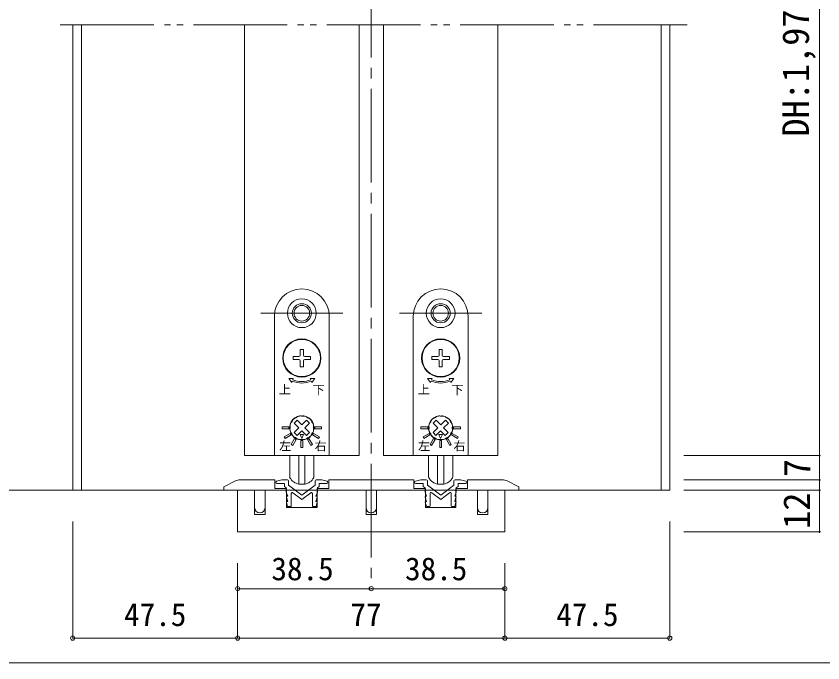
# Model space of a CAD drawing. Units: millimetres on the paper, enlarged 10 times, with parts at other scales. Extents: x -1985 to 2015, y -1370 to 1400.
# Drawn here: x -1111 to -336, y -52 to 568 of the extents above; entities that cross this region are included whole.
import ezdxf
from ezdxf.enums import TextEntityAlignment as Align

# ---------------------------------------------------------------- set-up
doc = ezdxf.new("R2010")
doc.units = ezdxf.units.MM
doc.header["$LTSCALE"] = 10
doc.header["$PDMODE"] = 32
doc.header["$PDSIZE"] = 4
for name, pattern in [('CHAIN2', [12, 9, -1, 1, -1]), ('DOUBLE_CHAIN2', [12.8, 9, -1, 0.6, -0.6, 0.6, -1]), ('USER1', [19.05, 12.7, -6.35])]:
    doc.linetypes.add(name, pattern=pattern)
for name, color, linetype, lineweight in [('1-1_0', 7, 'Continuous', 20), ('2-0_18', 7, 'Continuous', 20), ('2-1', 7, 'Continuous', 18)]:
    doc.layers.add(name, color=color, linetype=linetype, lineweight=lineweight)
doc.styles.add('ＭＳ ゴシック', font='')
doc.styles.get('ＭＳ ゴシック').set_extended_font_data('MS Gothic')

msp = doc.modelspace()

# ---------------------------------------------------------------- linework, layer by layer
at = {"layer": '1-1_0'}
msp.add_lwpolyline([(395, -52.5), (-1935, -52.5), (-1935, 1350)], dxfattribs=at)
msp.add_lwpolyline([(395, -52.5), (-1935, -52.5), (-1935, 1350)], dxfattribs=at)
at = {"layer": '2-0_18', "color": 4, "linetype": 'CHAIN2', "lineweight": 9}
msp.add_line((-770, 1098.66), (-770, 18.69), dxfattribs=at)
at = {"layer": '2-0_18', "linetype": 'DOUBLE_CHAIN2'}
msp.add_line((-466.67, 560.09), (-1073.33, 560.09), dxfattribs=at)
at = {"layer": '2-0_18'}
for p, q in [((-895.97, 123.18), (-862.5, 123.18)), ((-861.67, 120.85), (-861.67, 121.05)), ((-855.77, 123.16), (-860.88, 122.02)), ((-860.67, 119.85), (-857.22, 119.85)), ((-857.22, 119.85), (-853.33, 119.85)), ((-855.56, 123.18), (-850.44, 123.18)), ((-853.33, 116.93), (-851.67, 115.68)), ((-849.44, 122.18), (-849.44, 118.18)), ((-849.44, 118.18), (-836.67, 108.6)), ((-836.67, 108.6), (-823.89, 118.18)), ((-823.89, 122.18), (-823.89, 118.18)), ((-817.78, 123.18), (-822.89, 123.18)), ((-820, 116.93), (-821.67, 115.68)), ((-816.11, 119.85), (-820, 119.85)), ((-820, 116.93), (-820, 119.85)), ((-817.56, 123.16), (-812.45, 122.02)), ((-812.67, 119.85), (-816.11, 119.85)), ((-811.67, 121.05), (-811.67, 120.85)), ((-810.83, 123.18), (-737.23, 123.18)), ((-729.17, 123.18), (-802.77, 123.18)), ((-728.33, 121.05), (-728.33, 120.85)), ((-722.44, 123.16), (-727.55, 122.02)), ((-727.33, 119.85), (-723.89, 119.85)), ((-723.89, 119.85), (-720, 119.85)), ((-722.22, 123.18), (-717.11, 123.18)), ((-720, 116.93), (-720, 119.85)), ((-720, 116.93), (-718.33, 115.68)), ((-716.11, 122.18), (-716.11, 118.18)), ((-703.33, 108.6), (-716.11, 118.18)), ((-690.56, 118.18), (-703.33, 108.6)), ((-690.56, 122.18), (-690.56, 118.18)), ((-684.44, 123.18), (-689.56, 123.18)), ((-686.67, 116.93), (-688.33, 115.68)), ((-682.78, 119.85), (-686.67, 119.85)), ((-684.23, 123.16), (-679.12, 122.02)), ((-679.33, 119.85), (-682.78, 119.85)), ((-678.33, 120.85), (-678.33, 121.05)), ((-644.03, 123.18), (-677.5, 123.18)), ((-898.33, 113.18), (-911.67, 113.18)), ((-882, 113.18), (-898.33, 113.18)), ((-898.33, 73.18), (-898.33, 113.18)), ((-882, 113.18), (-882, 89.85)), ((-851.33, 113.18), (-872, 113.18)), ((-851.67, 111.64), (-851.67, 115.68)), ((-851.62, 111.4), (-850.18, 107.55)), ((-846.83, 98.21), (-846.83, 110.06)), ((-836.67, 104.43), (-845.23, 110.86)), ((-836.67, 104.43), (-828.1, 110.86)), ((-826.5, 98.18), (-826.5, 110.06)), ((-821.71, 111.4), (-823.17, 107.51)), ((-822, 113.18), (-775, 113.18)), ((-770, 113.18), (-822, 113.18)), ((-821.67, 111.64), (-821.67, 115.68)), ((-718, 113.18), (-770, 113.18)), ((-765, 113.18), (-718, 113.18)), ((-765, 113.18), (-765, 89.85)), ((-718.33, 111.64), (-718.33, 115.68)), ((-718.29, 111.4), (-716.83, 107.51)), ((-713.5, 98.18), (-713.5, 110.06)), ((-703.33, 104.43), (-711.9, 110.86)), ((-703.33, 104.43), (-694.77, 110.86)), ((-693.17, 98.21), (-693.17, 110.06)), ((-688.38, 111.4), (-689.82, 107.55)), ((-688.67, 113.18), (-668, 113.18)), ((-688.33, 111.64), (-688.33, 115.68)), ((-658, 113.18), (-641.67, 113.18)), ((-658, 113.18), (-658, 89.85)), ((-641.67, 113.18), (-628.33, 113.18)), ((-641.67, 73.18), (-641.67, 113.18)), ((-851.38, 106.69), (-850.13, 102.55)), ((-850.28, 98.02), (-851.38, 101.69)), ((-850.74, 107.55), (-850.18, 107.55)), ((-850.74, 102.55), (-850.13, 102.55)), ((-822.56, 107.51), (-823.17, 107.51)), ((-821.92, 106.66), (-823.17, 102.51)), ((-822.56, 102.51), (-823.17, 102.51)), ((-823.02, 97.99), (-821.92, 101.66)), ((-718.08, 106.66), (-716.83, 102.51)), ((-716.98, 97.99), (-718.08, 101.66)), ((-717.44, 107.51), (-716.83, 107.51)), ((-717.44, 102.51), (-716.83, 102.51)), ((-688.62, 106.69), (-689.87, 102.55)), ((-689.26, 102.55), (-689.87, 102.55)), ((-689.26, 107.55), (-689.82, 107.55)), ((-689.72, 98.02), (-688.62, 101.69)), ((-849.64, 97.55), (-847.5, 97.55)), ((-823.66, 97.51), (-825.83, 97.51)), ((-716.34, 97.51), (-714.17, 97.51)), ((-690.36, 97.55), (-692.5, 97.55)), ((-770, 73.18), (-898.33, 73.18)), ((-733.33, 73.18), (-898.33, 73.18)), ((-806.67, 73.18), (-641.67, 73.18)), ((-770, 73.18), (-641.67, 73.18))]:
    msp.add_line(p, q, dxfattribs=at)
at = {"layer": '2-0_18', "color": 4, "lineweight": 9}
for p, q in [((-339.51, 113.18), (-339.51, 73.18)), ((-1056.67, -28.76), (-1056.67, 83.18)), ((-898.33, 18.69), (-898.33, 43.18)), ((-898.33, 18.69), (-770, 18.69)), ((-898.33, -28.76), (-898.33, 18.69)), ((-770, 18.69), (-641.67, 18.69)), ((-898.33, -28.76), (-1056.67, -28.76))]:
    msp.add_line(p, q, dxfattribs=at)
at = {"layer": '2-0_18'}
for points in [[(-911.67, 113.18), (-911.67, 116.51), (-900.44, 122.13)], [(-862.5, 123.18), (-862.5, 114.85), (-851.33, 114.85), (-851.33, 96.51), (-822, 96.51), (-822, 114.85)], [(-853.33, 116.93), (-853.33, 118.6), (-853.33, 119.85)], [(-821.96, 114.85), (-810.83, 114.85), (-810.83, 123.18)], [(-718.04, 114.85), (-729.17, 114.85), (-729.17, 123.18)], [(-677.5, 123.18), (-677.5, 114.85), (-688.67, 114.85), (-688.67, 96.51), (-718, 96.51), (-718, 114.85)], [(-686.67, 116.93), (-686.67, 118.6), (-686.67, 119.85)], [(-628.33, 113.18), (-628.33, 116.51), (-639.56, 122.13)], [(-872, 113.18), (-872, 89.85), (-882, 89.85)], [(-820, 113.18), (-806.67, 113.18), (-790.33, 113.18)], [(-775, 113.18), (-775, 89.85), (-765, 89.85)], [(-720, 113.18), (-733.33, 113.18), (-749.67, 113.18)], [(-668, 113.18), (-668, 89.85), (-658, 89.85)]]:
    msp.add_lwpolyline(points, dxfattribs=at)
at = {"layer": '2-0_18', "color": 4, "lineweight": 9}
for points in [[(-641.67, -28.76), (-483.33, -28.76), (-483.33, 83.18)], [(-898.33, -28.76), (-641.67, -28.76), (-641.67, 18.69), (-641.67, 43.18)]]:
    msp.add_lwpolyline(points, dxfattribs=at)
at = {"layer": '2-0_18'}
for centre, radius, start, end in [((-895.97, 113.18), 10, 90, 116.56505), ((-860.67, 121.05), 1, 102.52881, 180), ((-860.67, 120.85), 1, 180, 270), ((-855.56, 122.18), 1, 90, 102.52881), ((-855.56, 122.18), 1, 90, 102.52881), ((-855.56, 122.18), 1, 90, 102.52881), ((-855.56, 122.18), 1, 90, 102.52881), ((-850.44, 122.18), 1, 0, 90), ((-822.89, 122.18), 1, 90, 180), ((-817.78, 122.18), 1, 77.47119, 90), ((-812.67, 120.85), 1, 270, 0), ((-812.67, 121.05), 1, 0, 77.47119), ((-727.33, 121.05), 1, 102.52881, 180), ((-727.33, 120.85), 1, 180, 270), ((-722.22, 122.18), 1, 90, 102.52881), ((-717.11, 122.18), 1, 0, 90), ((-689.56, 122.18), 1, 90, 180), ((-684.44, 122.18), 1, 77.47119, 90), ((-684.44, 122.18), 1, 77.47119, 90), ((-684.44, 122.18), 1, 77.47119, 90), ((-684.44, 122.18), 1, 77.47119, 90), ((-679.33, 120.85), 1, 270, 0), ((-679.33, 121.05), 1, 0, 77.47119), ((-644.03, 113.18), 10, 63.43495, 90), ((-851, 111.64), 0.667, 180, 200.55605), ((-851, 111.64), 0.667, 180, 200.55605), ((-851, 111.64), 0.667, 180, 200.55605), ((-851, 111.64), 0.667, 180, 200.55605), ((-845.83, 110.06), 1, 53.1301, 180), ((-827.5, 110.06), 1, 0, 126.8699), ((-822.33, 111.64), 0.667, 339.44395, 0), ((-822.33, 111.64), 0.667, 339.44395, 0), ((-822.33, 111.64), 0.667, 339.44395, 0), ((-717.67, 111.64), 0.667, 180, 200.55605), ((-717.67, 111.64), 0.667, 180, 200.55605), ((-717.67, 111.64), 0.667, 180, 200.55605), ((-712.5, 110.06), 1, 53.1301, 180), ((-694.17, 110.06), 1, 0, 126.8699), ((-689, 111.64), 0.667, 339.44395, 0), ((-689, 111.64), 0.667, 339.44395, 0), ((-689, 111.64), 0.667, 339.44395, 0), ((-689, 111.64), 0.667, 339.44395, 0), ((-850.74, 106.88), 0.667, 90, 196.69924), ((-850.74, 101.88), 0.667, 90, 196.69924), ((-822.56, 106.85), 0.667, 343.30076, 90), ((-822.56, 101.85), 0.667, 343.30076, 90), ((-717.44, 106.85), 0.667, 90, 196.69924), ((-717.44, 101.85), 0.667, 90, 196.69924), ((-689.26, 106.88), 0.667, 343.30076, 90), ((-689.26, 101.88), 0.667, 343.30076, 90), ((-877, 96.51), 5, 180, 0), ((-849.64, 98.21), 0.667, 196.69924, 270), ((-847.5, 98.21), 0.667, 270, 0), ((-825.83, 98.18), 0.667, 180, 270), ((-823.66, 98.18), 0.667, 270, 343.30076), ((-770, 96.51), 5, 180, 0), ((-716.34, 98.18), 0.667, 196.69924, 270), ((-714.17, 98.18), 0.667, 270, 0), ((-692.5, 98.21), 0.667, 180, 270), ((-690.36, 98.21), 0.667, 270, 343.30076), ((-663, 96.51), 5, 180, 0)]:
    msp.add_arc(centre, radius, start, end, dxfattribs=at)
at = {"layer": '2-0_18', "color": 4}
for p in [(-898.33, 18.69), (-770, 18.69), (-641.67, 18.69), (-1056.67, -28.76), (-898.33, -28.76), (-641.67, -28.76), (-483.33, -28.76)]:
    msp.add_point(p, dxfattribs=at)
at = {"layer": '2-1', "lineweight": 20}
for p, q in [((-1056.67, 560.09), (-1056.67, 113.18)), ((-1048.33, 560.09), (-1048.33, 113.18)), ((-891.67, 560.09), (-891.67, 146.51)), ((-781.67, 560.09), (-781.67, 146.51)), ((-758.33, 560.09), (-758.33, 146.51)), ((-648.33, 560.09), (-648.33, 146.51)), ((-491.67, 560.09), (-491.67, 113.18)), ((-483.33, 560.09), (-483.33, 113.18)), ((-891.67, 146.51), (-781.67, 146.51)), ((-758.33, 146.51), (-648.33, 146.51)), ((-1056.67, 113.18), (-483.33, 113.18))]:
    msp.add_line(p, q, dxfattribs=at)
at = {"layer": '2-1', "color": 2, "linetype": 'USER1'}
for p, q in [((-876.17, 283.18), (-797.17, 283.18)), ((-742.83, 283.18), (-663.83, 283.18))]:
    msp.add_line(p, q, dxfattribs=at)
at = {"layer": '2-1'}
for p, q in [((-863, 280.18), (-863, 146.51)), ((-810.33, 146.51), (-810.33, 280.18)), ((-729.67, 280.18), (-729.67, 146.51)), ((-677, 146.51), (-677, 280.18)), ((-835.17, 248.51), (-838.17, 248.51)), ((-838.17, 243.01), (-838.17, 248.51)), ((-835.17, 243.01), (-835.17, 248.51)), ((-701.83, 248.51), (-704.83, 248.51)), ((-704.83, 243.01), (-704.83, 248.51)), ((-701.83, 243.01), (-701.83, 248.51)), ((-828.33, 241.68), (-833.83, 241.68)), ((-828.33, 241.68), (-828.33, 238.68)), ((-695, 241.68), (-700.5, 241.68)), ((-695, 241.68), (-695, 238.68)), ((-839.5, 238.68), (-845, 238.68)), ((-838.17, 231.85), (-838.17, 237.35)), ((-835.17, 231.85), (-835.17, 237.35)), ((-828.33, 238.68), (-833.83, 238.68)), ((-706.17, 238.68), (-711.67, 238.68)), ((-704.83, 231.85), (-704.83, 237.35)), ((-701.83, 231.85), (-701.83, 237.35)), ((-695, 238.68), (-700.5, 238.68)), ((-835.17, 231.85), (-838.17, 231.85)), ((-701.83, 231.85), (-704.83, 231.85)), ((-836.63, 176.01), (-832.1, 180.43)), ((-703.3, 176.01), (-698.77, 180.43)), ((-844.03, 168.79), (-839.49, 173.22)), ((-839.49, 173.22), (-843.92, 177.75)), ((-710.69, 168.79), (-706.16, 173.22)), ((-706.16, 173.22), (-710.58, 177.75)), ((-841.23, 165.93), (-844.03, 168.79)), ((-841.23, 165.93), (-836.7, 170.35)), ((-832.28, 165.82), (-836.7, 170.35)), ((-829.42, 168.61), (-832.28, 165.82)), ((-707.9, 165.93), (-710.69, 168.79)), ((-707.9, 165.93), (-703.37, 170.35)), ((-698.94, 165.82), (-703.37, 170.35)), ((-696.08, 168.61), (-698.94, 165.82)), ((-863, 146.51), (-810.33, 146.51)), ((-848.33, 126.07), (-848.33, 146.51)), ((-839.58, 146.51), (-839.58, 119)), ((-833.75, 146.51), (-833.75, 119)), ((-825, 146.51), (-825, 126.07)), ((-729.67, 146.51), (-677, 146.51)), ((-715, 126.07), (-715, 146.51)), ((-706.25, 146.51), (-706.25, 119)), ((-700.42, 146.51), (-700.42, 119)), ((-691.67, 146.51), (-691.67, 126.07)), ((-839.58, 119), (-833.75, 119)), ((-706.25, 119), (-700.42, 119))]:
    msp.add_line(p, q, dxfattribs=at)
at = {"layer": '2-1', "color": 4, "lineweight": 9}
for p, q in [((-470, 123.18), (-339.51, 123.18)), ((-1056.67, 113.18), (-1408.53, 113.18)), ((-470, 113.18), (-339.51, 113.18)), ((-470, 73.18), (-339.51, 73.18)), ((-470, 73.18), (-339.51, 73.18))]:
    msp.add_line(p, q, dxfattribs=at)
for points in [[(-470, 905.58), (-339.51, 905.58), (-339.51, 97.43)], [(-470, 146.51), (-339.51, 146.51), (-339.51, 113.18)]]:
    msp.add_lwpolyline(points, dxfattribs=at)
at = {"layer": '2-1'}
for points in [[(-839.5, 241.68), (-845, 241.68), (-845, 238.68)], [(-706.17, 241.68), (-711.67, 241.68), (-711.67, 238.68)], [(-845.34, 219.24), (-844.83, 220.47), (-849.16, 220.47), (-846.36, 216.78), (-845.85, 218.01)], [(-827.48, 218.01), (-826.97, 216.78), (-824.17, 220.47), (-828.5, 220.47), (-827.99, 219.24)], [(-712.01, 219.24), (-711.5, 220.47), (-715.83, 220.47), (-713.03, 216.78), (-712.52, 218.01)], [(-694.15, 218.01), (-693.64, 216.78), (-690.84, 220.47), (-695.17, 220.47), (-694.66, 219.24)], [(-836.63, 176.01), (-841.06, 180.54), (-843.92, 177.75)], [(-829.42, 168.61), (-833.84, 173.15), (-829.31, 177.57), (-832.1, 180.43)], [(-703.3, 176.01), (-707.72, 180.54), (-710.58, 177.75)], [(-696.08, 168.61), (-700.51, 173.15), (-695.97, 177.57), (-698.77, 180.43)]]:
    msp.add_lwpolyline(points, dxfattribs=at)
for points in [[(-855.67, 172.35), (-849, 172.35), (-849, 174.01), (-855.67, 174.01)], [(-817.67, 174.01), (-824.33, 174.01), (-824.33, 172.35), (-817.67, 172.35)], [(-722.33, 172.35), (-715.67, 172.35), (-715.67, 174.01), (-722.33, 174.01)], [(-684.33, 174.01), (-691, 174.01), (-691, 172.35), (-684.33, 172.35)], [(-852.7, 162.96), (-846.93, 166.29), (-847.76, 167.74), (-853.54, 164.4)], [(-845.44, 156.31), (-842.11, 162.08), (-843.56, 162.92), (-846.89, 157.14)], [(-836.79, 162.85), (-835.08, 166.83), (-838.41, 166.87)], [(-826.44, 157.14), (-829.78, 162.92), (-831.22, 162.08), (-827.89, 156.31)], [(-819.8, 164.4), (-825.57, 167.74), (-826.4, 166.29), (-820.63, 162.96)], [(-719.37, 162.96), (-713.6, 166.29), (-714.43, 167.74), (-720.2, 164.4)], [(-712.11, 156.31), (-708.78, 162.08), (-710.22, 162.92), (-713.56, 157.14)], [(-703.46, 162.85), (-701.74, 166.83), (-705.08, 166.87)], [(-693.11, 157.14), (-696.44, 162.92), (-697.89, 162.08), (-694.56, 156.31)], [(-686.46, 164.4), (-692.24, 167.74), (-693.07, 166.29), (-687.3, 162.96)], [(-835.83, 160.85), (-837.5, 160.85), (-837.5, 154.18), (-835.83, 154.18)], [(-702.5, 160.85), (-704.17, 160.85), (-704.17, 154.18), (-702.5, 154.18)]]:
    msp.add_lwpolyline(points, close=True, dxfattribs=at)
for centre, radius in [((-836.67, 283.18), 13.83), ((-703.33, 283.18), 13.83), ((-836.67, 283.18), 9.17), ((-836.67, 283.18), 7.5), ((-703.33, 283.18), 9.17), ((-703.33, 283.18), 7.5), ((-836.67, 240.18), 18.33), ((-836.67, 240.18), 17.83), ((-703.33, 240.18), 18.33), ((-703.33, 240.18), 17.83)]:
    msp.add_circle(centre, radius, dxfattribs=at)
for centre, radius, start, end in [((-836.67, 280.18), 26.33, 0, 180), ((-703.33, 280.18), 26.33, 0, 180), ((-839.5, 243.01), 1.33, 270, 360), ((-833.83, 243.01), 1.33, 180, 270), ((-706.17, 243.01), 1.33, 270, 360), ((-700.5, 243.01), 1.33, 180, 270), ((-839.5, 237.35), 1.33, 360, 90), ((-833.83, 237.35), 1.33, 90, 180), ((-706.17, 237.35), 1.33, 360, 90), ((-700.5, 237.35), 1.33, 90, 180), ((-836.67, 240.18), 24, 247.5, 292.5), ((-836.67, 240.18), 22.67, 247.5, 292.5), ((-703.33, 240.18), 24, 247.5, 292.5), ((-703.33, 240.18), 22.67, 247.5, 292.5), ((-836.67, 173.18), 11.67, 98.90298, 201.09702), ((-844.36, 175.92), 3.33, 129.87866, 160.42431), ((-836.67, 173.18), 11.17, 146.90028, 151.69834), ((-842.75, 178.63), 3.33, 138.17431, 168.71996), ((-836.67, 173.18), 11.5, 130.42431, 138.17431), ((-841.96, 179.4), 3.33, 99.87866, 130.42431), ((-836.67, 173.18), 11.17, 116.90028, 121.69834), ((-839.21, 180.94), 3.33, 108.17431, 138.71996), ((-836.67, 173.18), 11.5, 100.42431, 108.17431), ((-838.14, 181.21), 3.33, 69.87866, 100.42431), ((-838.11, 182.4), 2.33, 72.61143, 98.90298), ((-836.67, 187.01), 2.5, 252.61143, 287.38857), ((-836.67, 173.18), 11.17, 86.90028, 91.69834), ((-834.99, 181.17), 3.33, 78.17431, 108.71996), ((-835.22, 182.4), 2.33, 81.09702, 107.38857), ((-836.67, 173.18), 11.67, 338.90298, 81.09702), ((-836.67, 173.18), 11.5, 70.42431, 78.17431), ((-833.93, 180.88), 3.33, 39.87866, 70.42431), ((-836.67, 173.18), 11.17, 56.90028, 61.69834), ((-831.22, 179.27), 3.33, 48.17431, 78.71996), ((-836.67, 173.18), 11.5, 40.42431, 48.17431), ((-830.45, 178.48), 3.33, 9.87866, 40.42431), ((-836.67, 173.18), 11.17, 26.90028, 31.69834), ((-828.91, 175.73), 3.33, 18.17431, 48.71996), ((-703.33, 173.18), 11.67, 98.90298, 201.09702), ((-711.03, 175.92), 3.33, 129.87866, 160.42431), ((-703.33, 173.18), 11.17, 146.90028, 151.69834), ((-709.42, 178.63), 3.33, 138.17431, 168.71996), ((-703.33, 173.18), 11.5, 130.42431, 138.17431), ((-708.63, 179.4), 3.33, 99.87866, 130.42431), ((-703.33, 173.18), 11.17, 116.90028, 121.69834), ((-705.88, 180.94), 3.33, 108.17431, 138.71996), ((-703.33, 173.18), 11.5, 100.42431, 108.17431), ((-704.81, 181.21), 3.33, 69.87866, 100.42431), ((-704.78, 182.4), 2.33, 72.61143, 98.90298), ((-703.33, 187.01), 2.5, 252.61143, 287.38857), ((-703.33, 173.18), 11.17, 86.90028, 91.69834), ((-701.66, 181.17), 3.33, 78.17431, 108.71996), ((-701.89, 182.4), 2.33, 81.09702, 107.38857), ((-703.33, 173.18), 11.67, 338.90298, 81.09702), ((-703.33, 173.18), 11.5, 70.42431, 78.17431), ((-700.6, 180.88), 3.33, 39.87866, 70.42431), ((-703.33, 173.18), 11.17, 56.90028, 61.69834), ((-697.89, 179.27), 3.33, 48.17431, 78.71996), ((-703.33, 173.18), 11.5, 40.42431, 48.17431), ((-697.12, 178.48), 3.33, 9.87866, 40.42431), ((-703.33, 173.18), 11.17, 26.90028, 31.69834), ((-695.57, 175.73), 3.33, 18.17431, 48.71996), ((-844.7, 171.7), 3.33, 159.87866, 190.42431), ((-844.66, 174.85), 3.33, 168.17431, 198.71996), ((-836.67, 173.18), 11.5, 190.42431, 198.17431), ((-836.67, 173.18), 11.5, 160.42431, 168.17431), ((-836.67, 173.18), 11.17, 176.90028, 181.69834), ((-836.67, 173.18), 11.5, 340.42431, 348.17431), ((-836.67, 173.18), 11.5, 10.42431, 18.17431), ((-836.67, 173.18), 11.17, 356.90028, 1.69834), ((-828.67, 171.51), 3.33, 348.17431, 18.71996), ((-828.63, 174.66), 3.33, 339.87866, 10.42431), ((-711.37, 171.7), 3.33, 159.87866, 190.42431), ((-711.33, 174.85), 3.33, 168.17431, 198.71996), ((-703.33, 173.18), 11.5, 190.42431, 198.17431), ((-703.33, 173.18), 11.5, 160.42431, 168.17431), ((-703.33, 173.18), 11.17, 176.90028, 181.69834), ((-703.33, 173.18), 11.5, 340.42431, 348.17431), ((-703.33, 173.18), 11.5, 10.42431, 18.17431), ((-703.33, 173.18), 11.17, 356.90028, 1.69834), ((-695.34, 171.51), 3.33, 348.17431, 18.71996), ((-695.3, 174.66), 3.33, 339.87866, 10.42431), ((-844.43, 170.63), 3.33, 198.17431, 228.71996), ((-845.37, 169.82), 2.33, 201.09702, 227.38857), ((-848.65, 166.26), 2.5, 12.61143, 47.38857), ((-836.67, 173.18), 11.17, 206.90028, 211.69834), ((-843.93, 167.32), 2.33, 192.61143, 218.90298), ((-842.88, 167.89), 3.33, 189.87866, 220.42431), ((-836.67, 173.18), 11.67, 218.90298, 321.09702), ((-836.67, 173.18), 11.5, 220.42431, 228.17431), ((-842.11, 167.1), 3.33, 228.17431, 258.71996), ((-836.67, 173.18), 11.17, 236.90028, 241.69834), ((-839.4, 165.49), 3.33, 219.87866, 250.42431), ((-834.12, 165.42), 3.33, 288.17431, 318.71996), ((-836.67, 173.18), 11.17, 296.90028, 301.69834), ((-831.37, 166.96), 3.33, 279.87866, 310.42431), ((-836.67, 173.18), 11.5, 310.42431, 318.17431), ((-830.58, 167.73), 3.33, 318.17431, 348.71996), ((-829.4, 167.32), 2.33, 321.09702, 347.38857), ((-836.67, 173.18), 11.17, 326.90028, 331.69834), ((-824.69, 166.26), 2.5, 132.61143, 167.38857), ((-828.97, 170.44), 3.33, 309.87866, 340.42431), ((-827.96, 169.82), 2.33, 312.61143, 338.90298), ((-711.09, 170.63), 3.33, 198.17431, 228.71996), ((-712.04, 169.82), 2.33, 201.09702, 227.38857), ((-715.31, 166.26), 2.5, 12.61143, 47.38857), ((-703.33, 173.18), 11.17, 206.90028, 211.69834), ((-710.6, 167.32), 2.33, 192.61143, 218.90298), ((-709.55, 167.89), 3.33, 189.87866, 220.42431), ((-703.33, 173.18), 11.67, 218.90298, 321.09702), ((-703.33, 173.18), 11.5, 220.42431, 228.17431), ((-708.78, 167.1), 3.33, 228.17431, 258.71996), ((-703.33, 173.18), 11.17, 236.90028, 241.69834), ((-706.07, 165.49), 3.33, 219.87866, 250.42431), ((-700.79, 165.42), 3.33, 288.17431, 318.71996), ((-703.33, 173.18), 11.17, 296.90028, 301.69834), ((-698.04, 166.96), 3.33, 279.87866, 310.42431), ((-703.33, 173.18), 11.5, 310.42431, 318.17431), ((-697.25, 167.73), 3.33, 318.17431, 348.71996), ((-696.07, 167.32), 2.33, 321.09702, 347.38857), ((-703.33, 173.18), 11.17, 326.90028, 331.69834), ((-691.35, 166.26), 2.5, 132.61143, 167.38857), ((-695.64, 170.44), 3.33, 309.87866, 340.42431), ((-694.63, 169.82), 2.33, 312.61143, 338.90298), ((-836.67, 173.18), 11.5, 250.42431, 258.17431), ((-838.34, 165.19), 3.33, 258.17431, 288.71996), ((-836.67, 173.18), 11.17, 266.90028, 271.69834), ((-835.19, 165.15), 3.33, 249.87866, 280.42431), ((-836.67, 173.18), 11.5, 280.42431, 288.17431), ((-703.33, 173.18), 11.5, 250.42431, 258.17431), ((-705.01, 165.19), 3.33, 258.17431, 288.71996), ((-703.33, 173.18), 11.17, 266.90028, 271.69834), ((-701.86, 165.15), 3.33, 249.87866, 280.42431), ((-703.33, 173.18), 11.5, 280.42431, 288.17431), ((-846.67, 126.07), 1.67, 180, 210.56067), ((-836.62, 132), 13.33, 210.56067, 257.16143), ((-836.71, 132), 13.33, 282.83857, 329.43933), ((-826.67, 126.07), 1.67, 329.43933, 360), ((-713.33, 126.07), 1.67, 180, 210.56067), ((-703.29, 132), 13.33, 210.56067, 257.16143), ((-703.38, 132), 13.33, 282.83857, 329.43933), ((-693.33, 126.07), 1.67, 329.43933, 360)]:
    msp.add_arc(centre, radius, start, end, dxfattribs=at)
at = {"layer": '2-1', "color": 4, "lineweight": 9}
for centre, start, end in [((-339.51, 146.51), 90, 270), ((-339.51, 146.51), 90, 270), ((-339.51, 146.51), 270, 90), ((-339.51, 146.51), 270, 90), ((-339.51, 123.18), 90, 270), ((-339.51, 123.18), 270, 90), ((-339.51, 113.18), 90, 270), ((-339.51, 113.18), 270, 90), ((-339.51, 73.18), 90, 270), ((-339.51, 73.18), 90, 270), ((-339.51, 73.18), 270, 90), ((-339.51, 73.18), 270, 90)]:
    msp.add_arc(centre, 0.521, start, end, dxfattribs=at)

# ---------------------------------------------------------------- texts
at = {"layer": '2-0_18', "style": 'ＭＳ ゴシック'}
msp.add_text('7', height=25.66, rotation=90, dxfattribs=at).set_placement((-340.58, 125.81), align=Align.BOTTOM_LEFT)
for s, p in [('38.5', (-865.89, 20.22)), ('38.5', (-737.56, 20.22)), ('47.5', (-1007.36, -23.76)), ('77', (-790, -23.76)), ('47.5', (-592.36, -23.76))]:
    msp.add_text(s, height=21.99, dxfattribs=at).set_placement(p, align=Align.BOTTOM_LEFT)
at = {"layer": '2-1', "style": 'ＭＳ ゴシック'}
for s, p in [('DH:1,970', (-342.01, 452.68)), ('12', (-341.04, 76.12))]:
    msp.add_text(s, height=25.66, rotation=90, dxfattribs=at).set_placement(p, align=Align.BOTTOM_LEFT)
for s, p in [('上', (-858.74, 203.12)), ('下', (-826.42, 202.86)), ('上', (-725.41, 203.12)), ('下', (-693.09, 202.86)), ('左', (-858.43, 148.94)), ('右', (-824.45, 148.86)), ('左', (-725.1, 148.94)), ('右', (-691.12, 148.86))]:
    msp.add_text(s, height=8.55, dxfattribs=at).set_placement(p, align=Align.BOTTOM_LEFT)

doc.saveas('drawing.dxf')
